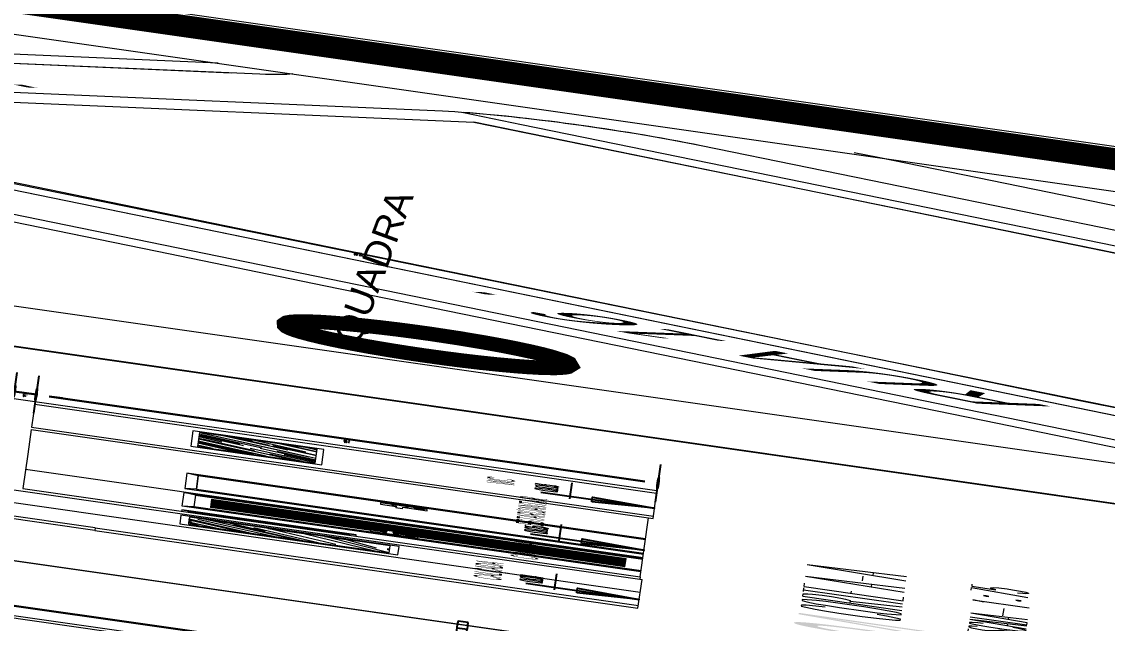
# Model space of a CAD drawing. Header units: millimetres. Extents: x -361192058 to 101130107379, y -14071650034 to 19218552450.
# Drawn here: x -135323.6 to -135031, y 42718.4 to 42880.7 of the extents above; entities that cross this region are included whole.
import ezdxf
from ezdxf.enums import TextEntityAlignment as Align

# ---------------------------------------------------------------- set-up
doc = ezdxf.new("R2010")
doc.units = ezdxf.units.MM
doc.header["$LTSCALE"] = 0.5
doc.linetypes.add('CONTINUO', pattern=[0])
for name, color, linetype in [('02', 2, 'Continuous'), ('Bra-Rua Calçadas', 1, 'Continuous'), ('Calçada', 1, 'Continuous'), ('COTAS', 7, 'Continuous'), ('DIVERSOS', 4, 'Continuous'), ('GR_PENA_FINA', 7, 'Continuous'), ('Lotes', 2, 'Continuous'), ('MOBIL-I', 251, 'Continuous'), ('Nomes de Ruas', 3, 'Continuous'), ('númeraçãoquadras', 4, 'Continuous'), ('PAGPISO', 8, 'Continuous'), ('parede', 2, 'Continuous'), ('PISO', 8, 'Continuous'), ('texto pequeno', 3, 'Continuous'), ('TUBULAÇÃO_ESGOTO', 6, 'Continuous'), ('TXT_0', 7, 'Continuous'), ('Área Verde Alameda etc.', 92, 'Continuous')]:
    doc.layers.add(name, color=color, linetype=linetype)
for name, color, linetype, lineweight in [('E-TXT-G', 3, 'Continuous', 30), ('E-TXT-W', 7, 'Continuous', 15), ('E-TXT-Y', 2, 'Continuous', 40)]:
    doc.layers.add(name, color=color, linetype=linetype, lineweight=lineweight)
doc.styles.add('ARIAL', font='arial.ttf', dxfattribs={"height": 0.25})
doc.styles.add('REG140', font='romans.shx', dxfattribs={"width": 0.8, "height": 0.35})
doc.styles.add('REG80', font='romans.shx', dxfattribs={"width": 0.8, "height": 0.1})
doc.styles.add('SANSSERIF', font='sas_____.pfb', dxfattribs={"height": 1})
doc.styles.add('SANSSERIF2', font='sanssb__.ttf', dxfattribs={"width": 0.8})
doc.styles.get("Standard").update_dxf_attribs({"font": 'txt.shx', "height": 0.12})
doc.styles.add('STYLE1', font='sanss___.ttf')
doc.dimstyles.new('ESCALA50', dxfattribs={"dimtxt": 0.1, "dimasz": 0.06, "dimexe": 0.18, "dimexo": 0.06, "dimgap": 0.1, "dimtad": 1, "dimzin": 4, "dimdsep": 46, "dimtxsty": 'Standard', "dimblk1": 'BOLA', "dimblk2": 'BOLA', "dimsah": 1, "dimcen": -0.06, "dimse1": 1, "dimse2": 1, "dimclrd": 7, "dimclrt": 3, "dimadec": 0, "dimazin": 0, "dimtfac": 1, "dimtix": 1, "dimtmove": 0, "dimatfit": 3, "dimldrblk": 'BOLA', "dimfxl": 0, "dimtolj": 1, "dimtzin": 4, "dimarcsym": 0})

# ---------------------------------------------------------------- blocks, each defined once
blk = doc.blocks.new('Adc_nivelelev')
blk.add_hatch(color=256).paths.add_polyline_path([(8.881784197001252e-16, 8.881784197001252e-16), (0.1306738436728221, 0.2714849805483146), (0, 0.2714849805483146)])
for p, q in [((0, 0.4954876951353437), (0, 0)), ((-0.1375514394167414, 0.3683365093570679), (0.7599715777190035, 0.3683365093570679))]:
    blk.add_line(p, q)
blk.add_lwpolyline([(-0.1306738641778189, 0.2714849805483146), (0.1306738436728221, 0.2714849805483146), (0, 0)], close=True)
at = {"flags": 8}
blk.add_attdef('NIVEL', (0.1105664777116786, 0.4235051468501965), '', height=0.1, dxfattribs=at)
blk = doc.blocks.new('BOLA')
for p, q in [((0, -1.43528948173695), (0, 1.435289481736959)), ((-1.435289481736952, 0), (1.435289481736952, 0))]:
    blk.add_line(p, q)
blk.add_circle((0, 3.552713678800501e-15), 0.452092417603822)
blk = doc.blocks.new('*D939')
at = {"layer": 'Defpoints', "color": 0, "transparency": 16777216}
for p in [(4428.354061093101, 2437.116234753649), (4428.94964323213, 2437.116234753649), (4428.3540610931, 2434.266234753648)]:
    blk.add_point(p, dxfattribs=at)
at = {"layer": 'DIVERSOS', "color": 7, "lineweight": -2, "transparency": 16777216}
blk.add_line((4428.94964323213, 2434.326234753648), (4428.94964323213, 2437.056234753649), dxfattribs=at)
at = {"layer": 'DIVERSOS', "color": 7, "lineweight": -2, "transparency": 16777216, "xscale": 0.06, "yscale": 0.06, "zscale": 0.06}
for p, rotation in [((4428.94964323213, 2437.116234753649), 90), ((4428.94964323213, 2434.266234753648), 270)]:
    blk.add_blockref('BOLA', p, dxfattribs=dict(at, rotation=rotation))
at = {"layer": 'DIVERSOS', "color": 3, "lineweight": 18, "transparency": 16777216, "insert": (4428.789643232129, 2435.691234753649), "char_height": 0.12, "attachment_point": 5, "rotation": 90}
blk.add_mtext('\\A1;2.85', dxfattribs=at)
blk = doc.blocks.new('*D940')
at = {"layer": 'Defpoints', "color": 0, "transparency": 16777216}
for p in [(4428.3540610931, 2437.216234753648), (4428.94964323213, 2437.216234753648), (4428.3540610931, 2437.116234753649)]:
    blk.add_point(p, dxfattribs=at)
at = {"layer": 'DIVERSOS', "color": 7, "lineweight": -2, "transparency": 16777216}
for p, q in [((4428.94964323213, 2437.276234753648), (4428.94964323213, 2437.336234753648)), ((4428.94964323213, 2437.116234753649), (4428.94964323213, 2437.216234753648)), ((4428.94964323213, 2437.056234753649), (4428.94964323213, 2436.996234753649))]:
    blk.add_line(p, q, dxfattribs=at)
at = {"layer": 'DIVERSOS', "color": 7, "lineweight": -2, "transparency": 16777216, "xscale": 0.06, "yscale": 0.06, "zscale": 0.06}
for p, rotation in [((4428.94964323213, 2437.216234753648), 270), ((4428.94964323213, 2437.116234753649), 90)]:
    blk.add_blockref('BOLA', p, dxfattribs=dict(at, rotation=rotation))
at = {"layer": 'DIVERSOS', "color": 3, "lineweight": 18, "transparency": 16777216, "insert": (4428.789643232129, 2437.166234753649), "char_height": 0.12, "attachment_point": 5, "rotation": 90}
blk.add_mtext('\\A1;.10', dxfattribs=at)
blk = doc.blocks.new('*D941')
at = {"layer": 'Defpoints', "color": 0, "transparency": 16777216}
for p in [(4428.3540610931, 2438.016234753648), (4428.94964323213, 2438.016234753648), (4428.3540610931, 2437.216234753648)]:
    blk.add_point(p, dxfattribs=at)
at = {"layer": 'DIVERSOS', "color": 7, "lineweight": -2, "transparency": 16777216}
blk.add_line((4428.94964323213, 2437.276234753648), (4428.94964323213, 2437.956234753648), dxfattribs=at)
at = {"layer": 'DIVERSOS', "color": 7, "lineweight": -2, "transparency": 16777216, "xscale": 0.06, "yscale": 0.06, "zscale": 0.06}
for p, rotation in [((4428.94964323213, 2438.016234753648), 90), ((4428.94964323213, 2437.216234753648), 270)]:
    blk.add_blockref('BOLA', p, dxfattribs=dict(at, rotation=rotation))
at = {"layer": 'DIVERSOS', "color": 3, "lineweight": 18, "transparency": 16777216, "insert": (4428.789643232129, 2437.616234753649), "char_height": 0.12, "attachment_point": 5, "rotation": 90}
blk.add_mtext('\\A1;.80', dxfattribs=at)
blk = doc.blocks.new('IND_DES')
at = {"layer": 'E-TXT-W'}
blk.add_line((0.02691874245280701, -0.2427656959243834), (0.1983660587259664, -0.2427656959243834), dxfattribs=at)
at = {"layer": 'E-TXT-G', "style": 'REG80', "width": 0.8}
for s, p in [('ESCALA', (-0.4462717795387974, -0.2864363435289476)), ('1', (0.2425575839921805, -0.2864363435289476)), (':', (0.3987914186079706, -0.2706450809588361))]:
    blk.add_text(s, height=0.1, dxfattribs=at).set_placement(p)
blk.add_attdef('ESCALA', (0.4897224567261773, -0.2812346871019269), '', height=0.1, dxfattribs=at)
at = {"layer": 'E-TXT-W', "style": 'SANSSERIF2', "width": 0.6}
blk.add_attdef('00', text='', height=0.4, dxfattribs=at).set_placement((-0.7082919628174977, -0.2880972761437874), align=Align.CENTER)
at = {"layer": 'E-TXT-Y', "style": 'REG140', "width": 0.8}
for tag, p in [('PROJETO', (-0.456320197291042, 0.1829284647775342)), ('DESENHO', (-0.4582074107559393, -0.06583962129464105))]:
    blk.add_attdef(tag, p, '', height=0.175, dxfattribs=at)
blk = doc.blocks.new('NUM_quadra')
at = {"color": 6, "const_width": 0.02}
blk.add_lwpolyline([(-0.0133520432061038, 0.1995538096409646), (-0.03396137207856104, 0.197095472313652), (-0.0578817124285985, 0.1914411329007772), (-0.07790545024554181, 0.1842029880920486), (-0.0980839678893761, 0.1742972611462264), (-0.1207629871017981, 0.1594249069193736), (-0.1377379490426744, 0.1450112319564166), (-0.1520556984439002, 0.1299194541657934), (-0.1625180437624446, 0.1165670856272393), (-0.1764344977441241, 0.09418528550563855), (-0.1852438537613963, 0.07539704665055813), (-0.1940684209960429, 0.04834716095183544), (-0.1985176143253418, 0.02430548914494118), (-0.2, 2.449293598294707e-17), (-0.1977479207858246, -0.02992924698156066), (-0.1921041628016216, -0.05564162681201971), (-0.1838936225002688, -0.07863291679524947), (-0.1712831141684111, -0.1032574200760946), (-0.1545538230998021, -0.126937448238237), (-0.1388948904680539, -0.143903472514972), (-0.1218702926523065, -0.1585800484576833), (-0.1045798103362554, -0.1704789232428245), (-0.08309400008057272, -0.1819213762882465), (-0.05305444697320133, -0.1928347107145593), (-0.03024527360995229, -0.1976998316242559), (-3.673940397442059e-17, -0.2), (0.03093315800827364, -0.1975933696651666), (0.06772550614199915, -0.1881841008635162), (0.1069104891608479, -0.1690270608730692), (0.1240420910364873, -0.1568870920480579), (0.1407237443089076, -0.1421155437933556), (0.1613804970022024, -0.118136934052489), (0.1736687274357323, -0.09919260612995974), (0.1869657857282061, -0.0710196801389201), (0.1962420223455323, -0.03858845249210724), (0.2, 0), (0.1989460999390915, 0.02050486086334195), (0.1943382022861565, 0.04725106487884616), (0.1870936531840374, 0.07068214016462095), (0.1741307933804454, 0.09837919900414235), (0.1635485483198982, 0.1151167769808291), (0.147166134549038, 0.1354331157505226), (0.1285083774114599, 0.1532501123493023), (0.1062576314788641, 0.1694382358043837), (0.07819320380287934, 0.1840810225934259), (0.05327206202334694, 0.1927747063485785), (0.02666753040880443, 0.1982141337591634), (1.224646799147353e-17, 0.2)], close=True, dxfattribs=at)
blk.add_circle((0, 0), 0.2)
at = {"color": 3, "insert": (-0.1114319926046001, 0.1285282569724242), "char_height": 0.038, "width": 0.2663, "attachment_point": 1, "style": 'STYLE1'}
blk.add_mtext('\\fArial|b0|i0|c0|p34;QUADRA', dxfattribs=at)
at = {"color": 3, "style": 'STYLE1'}
blk.add_attdef('00', text='', height=0.13, dxfattribs=at).set_placement((-2.886579864025407e-15, -0.1334628551621867), align=Align.CENTER)
blk = doc.blocks.new('ADC_MCOZ_03')
for p, q in [((-0.2944169834700006, -0.6600000000000019), (-0.2944169834700006, -0.6800000000000015)), ((0.2944169834700006, -0.6600000000000001), (0.2944169834700006, -0.6799999999999997))]:
    blk.add_line(p, q)
for points in [[(-0.2625000000000011, -0.05000000000000071), (-0.2524999999999995, 0), (0.2524999999999995, 1.77635683940025e-15), (0.2624999999999993, -0.04999999999999893)], [(-0.2523019609728152, -0.05000000000000071), (-0.2443019609728143, -0.01000000000000156), (0.2443019609728143, -0.009999999999996234), (0.2523019609728134, -0.05000000000000071)]]:
    blk.add_lwpolyline(points)
for points in [[(0.2983578643762694, -0.05000000000000071, -0.4142135623730951), (0.3125, -0.06414213562373128), (0.3125, -0.6600000000000001), (-0.3125, -0.6600000000000019), (-0.3125, -0.06414213562373128, -0.4142135623730961), (-0.2983578643762694, -0.05000000000000071)], [(-0.3125, -0.6800000000000015), (-0.3125, -0.6958578643762721, 0.4142135623730951), (-0.2983578643762694, -0.7100000000000026), (0.2983578643762694, -0.7099999999999991, 0.4142135623730949), (0.3125, -0.6958578643762685), (0.3125, -0.6799999999999997)]]:
    blk.add_lwpolyline(points, format="xyb", close=True)
blk = doc.blocks.new('*D1485')
at = {"layer": 'Defpoints', "color": 0, "transparency": 16777216}
for p in [(4415.721149740468, 2438.626936649851), (4415.721149740471, 2435.626936649851), (4416.438756304155, 2435.626936649851)]:
    blk.add_point(p, dxfattribs=at)
at = {"layer": 'DIVERSOS', "color": 7, "lineweight": -2, "transparency": 16777216}
blk.add_line((4416.438756304155, 2438.566936649851), (4416.438756304155, 2435.686936649851), dxfattribs=at)
at = {"layer": 'DIVERSOS', "color": 7, "lineweight": -2, "transparency": 16777216, "xscale": 0.06, "yscale": 0.06, "zscale": 0.06}
for p, rotation in [((4416.438756304155, 2438.626936649851), 90), ((4416.438756304155, 2435.626936649851), 270)]:
    blk.add_blockref('BOLA', p, dxfattribs=dict(at, rotation=rotation))
at = {"layer": 'DIVERSOS', "color": 3, "lineweight": 18, "transparency": 16777216, "insert": (4416.278756304154, 2437.126936649852), "char_height": 0.12, "attachment_point": 5, "rotation": 90}
blk.add_mtext('\\A1;3.00', dxfattribs=at)
blk = doc.blocks.new('APROVADO QUADRA 21.2 MBVII')
at = {"layer": '02', "lineweight": 18}
h = blk.add_hatch(color=8, dxfattribs=at)
h.paths.add_polyline_path([(4422.864454170649, 2436.348734753649), (4422.841812263041, 2436.348734753649, 1)], flags=17)
edge = h.paths.add_edge_path(flags=17)
edge.add_arc((4422.853133216845, 2436.348734753649), 0.01132095380405568, 180, 360)
h = blk.add_hatch(color=8, dxfattribs=at)
h.paths.add_polyline_path([(4422.841898066968, 2435.428809400391), (4422.864539974576, 2435.428809400391, 1)], flags=17)
edge = h.paths.add_edge_path(flags=17)
edge.add_arc((4422.853219020772, 2435.428809400391), 0.01132095380405568, 360, 540)
at = {"layer": 'PISO', "lineweight": 18}
h = blk.add_hatch(dxfattribs=at)
h.set_pattern_fill('LINE', color=256, scale=0.014, style=0)
h.set_pattern_definition([(0, (2958.769655171637, 1114.001756495837), (0, 0.04445), [])])
h.paths.add_polyline_path([(4423.804061093101, 2434.36123475365), (4424.304061093101, 2434.361234753649), (4424.3040610931, 2436.261234753649), (4423.8040610931, 2436.261234753649), (4423.804061093101, 2435.525114724694), (4423.839236381345, 2435.525114724694), (4423.839236381345, 2435.452605928765), (4423.929902169533, 2435.452605928765), (4423.929902169533, 2435.423459891048), (4423.839236381345, 2435.423459891048), (4423.839236381345, 2435.311234753648), (4423.8040610931, 2435.311234753648)])
at = {"layer": '02', "color": 7, "lineweight": 18}
blk.add_line((4436.596544455815, 2431.483738411965), (4442.853945846852, 2439.708549610313, -12.96344213336095), dxfattribs=at)
at = {"layer": '02', "color": 2, "lineweight": 18}
for p, q in [((4443.376723717463, 2439.301484015241, -12.96344213336095), (4448.481813002963, 2435.326361262883, -12.96344213336095)), ((4448.481813002963, 2435.326361262883, -12.96344213336095), (4439.812535132272, 2423.945437805717)), ((4442.86479172184, 2428.112648141275, -12.96344213336095), (4448.481813002963, 2435.326361262883, -12.96344213336095))]:
    blk.add_line(p, q, dxfattribs=at)
at = {"layer": '02', "color": 8, "lineweight": 18}
for p, q in [((4422.454061093101, 2439.216234753649), (4422.454061093101, 2434.276234753649)), ((4423.103133216845, 2436.388734753649), (4422.603133216845, 2436.388734753649)), ((4422.603133216845, 2436.388734753649), (4422.603133216845, 2435.388734753649)), ((4423.103133216845, 2435.388734753649), (4423.103133216845, 2436.388734753649)), ((4423.063133216845, 2436.348734753649), (4422.643133216845, 2436.348734753649)), ((4422.643133216845, 2436.348734753649), (4422.643133216845, 2435.428734753649)), ((4422.797010067908, 2436.348734753649), (4422.643133216845, 2436.203963476257)), ((4422.643133216845, 2436.116577022748), (4422.895999200328, 2436.348734753649)), ((4422.970591415687, 2436.348734753649), (4422.643133216845, 2436.046371761193)), ((4422.662212095903, 2436.303094350624), (4422.708088596452, 2436.348734753649)), ((4422.708088596452, 2436.348734753649), (4422.797010067908, 2436.348734753649)), ((4422.895999200328, 2436.348734753649), (4422.970591415687, 2436.348734753649)), ((4423.063133216845, 2435.428734753649), (4423.063133216845, 2436.348734753649)), ((4422.643133216845, 2435.95897286656), (4423.009317588842, 2436.309986733205)), ((4422.663785167929, 2435.882820747835), (4423.063133216845, 2436.273944797582)), ((4423.063133216845, 2436.273944797582), (4423.063133216845, 2436.167921540634)), ((4422.643133216845, 2436.203963476257), (4422.643133216845, 2436.116577022748)), ((4422.980716279274, 2436.145004990611), (4422.643133216845, 2435.825504490529)), ((4423.063133216845, 2436.167921540634), (4422.888934676866, 2436.000302279795)), ((4422.643133216845, 2435.753868499741), (4422.986465142497, 2436.053301467145)), ((4422.643133216845, 2436.046371761193), (4422.643133216845, 2435.95897286656)), ((4422.689440542613, 2435.674742952428), (4423.063133216845, 2435.99001347042)), ((4423.063133216845, 2435.99001347042), (4423.063133216845, 2435.825044168948)), ((4422.643133216845, 2435.825504490529), (4422.643133216845, 2435.753868499741)), ((4423.063133216845, 2435.825044168948), (4422.643133216845, 2435.495118007132)), ((4422.643133216845, 2435.428734753649), (4423.063133216845, 2435.729732719585)), ((4423.063133216845, 2435.729732719585), (4423.063133216845, 2435.630751138703)), ((4423.063133216845, 2435.630751138703), (4422.83991203226, 2435.491447875614)), ((4422.643133216845, 2435.495118007132), (4422.643133216845, 2435.428734753649)), ((4422.643133216845, 2435.428734753649), (4423.063133216845, 2435.428734753649)), ((4422.603133216845, 2435.388734753649), (4423.103133216845, 2435.388734753649))]:
    blk.add_line(p, q, dxfattribs=at)
at = {"layer": '02', "lineweight": 18}
for points in [[(4391.22817677926, 2397.274039070637), (4452.42817677926, 2397.274039070637), (4452.42817677926, 2441.824039070637), (4391.22817677926, 2441.824039070637)], [(4419.052307944566, 2441.102229971034), (4405.213729169273, 2441.102229971034), (4405.213729169273, 2407.285365570223), (4419.052307944566, 2407.285365570223)], [(4419.052307944566, 2441.074039070637), (4431.569833033772, 2441.074039070637), (4431.569833033772, 2431.90165978327), (4419.052307944566, 2431.90165978327)], [(4451.67817677926, 2441.074039070637), (4431.594037489088, 2441.074039070637), (4431.594037489088, 2421.20274324017), (4451.67817677926, 2421.20274324017)]]:
    blk.add_lwpolyline(points, close=True, dxfattribs=at)
at = {"layer": '02', "lineweight": 18, "const_width": 0.1}
blk.add_lwpolyline([(4391.97817677926, 2398.024039070637), (4451.67817677926, 2398.024039070637), (4451.67817677926, 2441.074039070637), (4391.97817677926, 2441.074039070637)], close=True, dxfattribs=at)
at = {"layer": '02', "color": 8, "lineweight": 18}
for centre, start, end in [((4422.853133216845, 2436.348734753649), 180, 0), ((4422.853219020772, 2435.428809400391), 0, 180)]:
    blk.add_arc(centre, 0.01132095380405568, start, end, dxfattribs=at)
at = {"layer": 'Bra-Rua Calçadas', "lineweight": 18, "elevation": -12.96344213336095}
blk.add_lwpolyline([(4449.812366602001, 2433.486519446047), (4442.567534592692, 2424.182946125358)], dxfattribs=at)
at = {"layer": 'Calçada', "lineweight": 18}
for p, q in [((4433.92231020282, 2430.479238205891, -12.96344213336095), (4441.465055798601, 2440.16608113312, -12.96344213336095)), ((4433.92231020282, 2430.47923820545, -12.96344213336095), (4441.465055798732, 2440.16608113312, -12.96344213336095)), ((4442.352897413433, 2439.474755436801, -12.96344213336095), (4433.92231020282, 2428.647693453076, -12.96344213336095)), ((4442.352897413564, 2439.474755436801, -12.96344213336095), (4433.92231020282, 2428.647693452635, -12.96344213336095)), ((4441.145368853109, 2424.196422840017, -12.96344213336095), (4449.011709525494, 2434.289812715452, -12.96344213336095)), ((4441.145368853109, 2424.196422840017, -12.96344213336095), (4449.011709525494, 2434.289812715452, -12.96344213336095)), ((4449.899551140064, 2433.598487019919, -12.96344213336095), (4449.812366602001, 2433.48651944588, -12.96344213336095))]:
    blk.add_line(p, q, dxfattribs=at)
at = {"layer": 'Calçada', "lineweight": 18, "elevation": -12.96344213336095}
for points in [[(4433.92231020282, 2430.479238205891), (4441.465055798601, 2440.16608113312, 0.04680619782961809), (4441.606322069979, 2440.387946756906, 0.002658577297471982)], [(4433.92231020282, 2430.47923820545), (4441.465055798732, 2440.16608113312, 0.04680619783102501), (4441.606322070109, 2440.387946756906, 0.002658577296096411)], [(4444.304149038621, 2440.403669590713), (4449.521081997657, 2436.317637733358, 0.09763386383867281), (4449.812608790845, 2436.170672180966, 0.09763386383867281)], [(4441.145368853109, 2424.196422840017), (4449.011709525494, 2434.289812715452, 0.4142135623729706), (4448.864322586232, 2435.474188198931), (4443.537272896715, 2439.622142375538, 0.414213562373235), (4442.352897413433, 2439.474755436801), (4433.92231020282, 2428.647693453076)], [(4441.145368853109, 2424.196422840017), (4449.011709525494, 2434.289812715452, 0.4142135623729706), (4448.864322586232, 2435.474188198931), (4443.537272896715, 2439.622142375538, 0.414213562373235), (4442.352897413564, 2439.474755436801), (4433.92231020282, 2428.647693452635)]]:
    blk.add_lwpolyline(points, format="xyb", dxfattribs=at)
for points in [[(4444.304149038615, 2440.403669590713), (4449.354611694913, 2436.447261301288)], [(4449.812366602001, 2433.486519445881), (4442.567534592667, 2424.182946125358)], [(4449.812366602001, 2433.48651944588), (4442.567534592716, 2424.182946125358)]]:
    blk.add_lwpolyline(points, dxfattribs=at)
at = {"layer": 'COTAS', "lineweight": 18}
for p, q in [((4421.504061093101, 2436.766234753648), (4421.504061093101, 2439.216234753649)), ((4421.654061093101, 2436.766234753648), (4421.654061093101, 2439.216234753649))]:
    blk.add_line(p, q, dxfattribs=at)
at = {"layer": 'DIVERSOS', "lineweight": 18}
for p, q in [((4424.504061093101, 2437.116234753649), (4424.504061093101, 2434.286234753649)), ((4424.7015610931, 2436.388734753649), (4424.7015610931, 2434.286234753649)), ((4425.606561093101, 2436.388734753649), (4424.7015610931, 2436.388734753649)), ((4424.754061093101, 2436.336234753649), (4424.7015610931, 2436.388734753649)), ((4425.554061093101, 2436.336234753649), (4425.606561093101, 2436.388734753649)), ((4425.606561093101, 2434.286234753649), (4425.606561093101, 2436.388734753649)), ((4424.754061093101, 2436.336234753649), (4424.754061093101, 2434.286234753649)), ((4424.754061093101, 2436.336234753649), (4425.554061093101, 2436.336234753649)), ((4425.554061093101, 2436.336234753649), (4424.754061093101, 2436.336234753649)), ((4425.554061093101, 2434.286234753649), (4425.554061093101, 2436.336234753649)), ((4425.428541018172, 2435.427605928765), (4425.328220016668, 2435.427605928765)), ((4425.328220016668, 2435.398459891048), (4425.328220016668, 2435.427605928765)), ((4425.42641009517, 2435.398459891048), (4425.328220016668, 2435.398459891048))]:
    blk.add_line(p, q, dxfattribs=at)
blk.add_lwpolyline([(4425.418885804857, 2435.398459891048), (4425.418885804857, 2435.286234753649), (4425.504864254012, 2435.286234753649), (4425.504864254012, 2435.500114724694), (4425.418885804857, 2435.500114724694), (4425.418885804857, 2435.427605928765)], dxfattribs=at)
blk.add_lwpolyline([(4425.4526008654, 2435.30046135444), (4425.471729208361, 2435.30046135444), (4425.471729208361, 2435.344155742946), (4425.4526008654, 2435.344155742946)], close=True, dxfattribs=at)
blk.add_arc((4425.461244653271, 2435.410563986159), 0.03687757525248931, 199.1609982278268, 152.475872111196, dxfattribs=at)
at = {"layer": 'GR_PENA_FINA', "lineweight": 18}
blk.add_lwpolyline([(4433.92231020282, 2440.170947323786), (4449.812970158591, 2440.175671779167), (4449.811508033303, 2423.971095537731), (4433.92231020282, 2423.941980307306)], close=True, dxfattribs=at)
at = {"layer": 'Lotes', "lineweight": 18}
for p, q in [((4449.805214757789, 2436.512642595518, -12.96344213336095), (4444.832994590039, 2440.403669590713, -12.96344213336095)), ((4442.587140061856, 2439.203226055393, -12.96344213336095), (4440.340331549734, 2436.317740807041, -12.96344213336095))]:
    blk.add_line(p, q, dxfattribs=at)
at = {"layer": 'Lotes', "linetype": 'CONTINUO', "lineweight": 18}
for p, q in [((4438.292678941082, 2436.664283651016, -12.96344213336095), (4438.897588925493, 2437.441145063823, -12.96344213336095)), ((4437.687768957196, 2435.887422237948, -12.96344213336095), (4438.292678941082, 2436.664283651016, -12.96344213336095)), ((4440.340331549734, 2436.317740807041, -12.96344213336095), (4439.735421565454, 2435.540879394235, -12.96344213336095)), ((4437.082858972653, 2435.110560825404, -12.96344213336095), (4437.687768957196, 2435.887422237948, -12.96344213336095)), ((4439.735421565454, 2435.540879394235, -12.96344213336095), (4439.130511581176, 2434.764017981691, -12.96344213336095)), ((4436.477948988637, 2434.333699412074, -12.96344213336095), (4437.082858972653, 2435.110560825404, -12.96344213336095)), ((4439.130511581176, 2434.764017981691, -12.96344213336095), (4438.525601597157, 2433.987156568623, -12.96344213336095)), ((4435.873039004553, 2433.556837999005, -12.96344213336095), (4436.477948988637, 2434.333699412074, -12.96344213336095)), ((4438.525601597157, 2433.987156568623, -12.96344213336095), (4437.920691612878, 2433.210295156078, -12.96344213336095)), ((4435.268129020536, 2432.779976585937, -12.96344213336095), (4435.873039004553, 2433.556837999005, -12.96344213336095)), ((4437.920691612878, 2433.210295156078, -12.96344213336095), (4437.315781628926, 2432.433433742224, -12.96344213336095)), ((4434.663219036256, 2432.003115173131, -12.96344213336095), (4435.268129020536, 2432.779976585937, -12.96344213336095)), ((4437.315781628926, 2432.433433742224, -12.96344213336095), (4436.710871644711, 2431.656572329156, -12.96344213336095))]:
    blk.add_line(p, q, dxfattribs=at)
at = {"layer": 'PAGPISO', "lineweight": 18}
for p, q in [((4427.259061093101, 2436.289113102902), (4427.328682743848, 2436.358734753649)), ((4427.259061093101, 2436.10052772436), (4427.51726812239, 2436.358734753649)), ((4427.259061093101, 2436.296656518045), (4427.321139328706, 2436.358734753649)), ((4427.259061093101, 2436.170304314421), (4427.447491532329, 2436.358734753649)), ((4427.259061093101, 2436.043952110798), (4427.573843735952, 2436.358734753649)), ((4427.260354003296, 2436.130108441336), (4427.488980315609, 2436.358734753649)), ((4427.261296930188, 2435.919835744261), (4427.700195939576, 2436.358734753649)), ((4427.70715122527, 2436.171447099443), (4427.894438879475, 2436.358734753649)), ((4427.70715122527, 2436.326087109849), (4427.739798869071, 2436.358734753649)), ((4427.707151225269, 2435.986633428472), (4428.079252550447, 2436.358734753649)), ((4427.70715122527, 2436.075268556387), (4427.982636003113, 2436.35075333423)), ((4427.720502326939, 2436.252688937389), (4427.826548143199, 2436.358734753649)), ((4427.764819890896, 2436.170654297722), (4427.952900346822, 2436.358734753649)), ((4427.480055969298, 2436.098991853877), (4427.70715122527, 2436.326087109849)), ((4427.70715122527, 2435.982861720901), (4428.046755031817, 2436.322465527448)), ((4427.259061093101, 2435.911942345817), (4427.613008661169, 2436.265889913886)), ((4427.796879405248, 2435.950009404828), (4428.099061093101, 2436.25219109268)), ((4427.919459901302, 2436.036758678958), (4428.099061093101, 2436.216359870757)), ((4427.688442812587, 2436.152738686761), (4427.70715122527, 2436.171447099443)), ((4428.027896493963, 2436.115021611052), (4428.099061093101, 2436.18618621019)), ((4427.286548143199, 2435.818734753649), (4427.588492561958, 2436.120679172408)), ((4427.841196969205, 2435.867974765162), (4428.099061093101, 2436.125838889057)), ((4427.412900346823, 2435.818734753649), (4427.670527201624, 2436.076361608451)), ((4427.6997579353, 2436.067875266418), (4427.70715122527, 2436.075268556387)), ((4427.259061093101, 2435.877996977679), (4427.409336452344, 2436.028272336923)), ((4427.450617422532, 2435.818734753649), (4427.629038418346, 2435.997155749464)), ((4427.73160963656, 2435.818734753649), (4427.933603804692, 2436.020728921781)), ((4427.918309161317, 2435.818734753649), (4428.099061093101, 2435.999486685434)), ((4427.920195015103, 2435.818734753649), (4428.099061093101, 2435.997600831648)), ((4427.354438879475, 2435.818734753649), (4427.499857434044, 2435.964153308218)), ((4427.539252550447, 2435.818734753649), (4427.707151225269, 2435.986633428472)), ((4427.575291585462, 2435.851002081093), (4427.70715122527, 2435.982861720901)), ((4427.70715122527, 2435.824450002925), (4427.848740384348, 2435.966039162004)), ((4427.952254529455, 2435.818734753649), (4428.06844235035, 2435.934922574545)), ((4428.04466136494, 2435.818734753649), (4428.099061093101, 2435.87313448181)), ((4427.701435975993, 2435.818734753649), (4427.70715122527, 2435.824450002925))]:
    blk.add_line(p, q, dxfattribs=at)
at = {"layer": 'parede', "lineweight": 18}
for p, q in [((4423.2040610931, 2439.266234753648), (4423.204061093101, 2434.276234753649)), ((4428.504061093101, 2434.266234753648), (4428.504061093101, 2439.266234753648)), ((4415.871149740468, 2438.776936649851), (4415.871149740468, 2413.776936649851)), ((4415.721149740468, 2438.626936649851), (4415.721149740468, 2435.626936649851)), ((4425.404061093131, 2437.116234753649), (4423.3540610931, 2437.116234753649)), ((4423.3540610931, 2437.116234753649), (4423.3540610931, 2434.286234753649)), ((4426.8540610931, 2437.116234753649), (4425.404061093131, 2437.116234753649)), ((4426.8540610931, 2437.116234753649), (4426.8540610931, 2434.266234753649)), ((4428.3540610931, 2437.116234753649), (4427.004061093101, 2437.116234753649)), ((4427.0040610931, 2437.116234753649), (4427.004061093101, 2434.266234753649)), ((4428.3540610931, 2434.266234753648), (4428.3540610931, 2437.116234753649)), ((4421.504061093101, 2436.766234753648), (4421.504061093101, 2434.276234753649)), ((4421.654061093101, 2436.766234753648), (4421.504061093101, 2436.766234753648)), ((4421.654061093101, 2436.766234753648), (4421.654061093101, 2434.276234753649)), ((4421.504061093101, 2434.276234753649), (4423.204061093101, 2434.276234753649)), ((4423.3540610931, 2434.286234753649), (4423.204061093101, 2434.286234753649)), ((4423.3540610931, 2434.286234753649), (4426.8540610931, 2434.286234753649)), ((4426.8540610931, 2434.266234753649), (4428.504061093101, 2434.266234753648))]:
    blk.add_line(p, q, dxfattribs=at)
at = {"layer": 'PISO', "lineweight": 18}
for p, q in [((4423.4290610931, 2436.388734753649), (4423.3540610931, 2436.388734753649)), ((4423.4290610931, 2436.388734753649), (4423.4290610931, 2435.588734753649)), ((4423.6515610931, 2434.286234753649), (4423.6515610931, 2436.388734753649)), ((4423.651561093101, 2436.388734753649), (4424.4565610931, 2436.388734753649)), ((4423.704061093101, 2436.336234753649), (4423.6515610931, 2436.388734753649)), ((4424.404061093101, 2436.336234753649), (4424.4565610931, 2436.388734753649)), ((4424.4565610931, 2436.388734753649), (4424.4565610931, 2434.286234753649)), ((4423.354073721789, 2436.345980557257), (4423.366827918181, 2436.358734753649)), ((4423.354082631819, 2436.31581580672), (4423.397001578748, 2436.358734753649)), ((4423.354092098727, 2436.283765759276), (4423.3990610931, 2436.328734753649)), ((4423.704061093101, 2434.286234753649), (4423.704061093101, 2436.336234753649)), ((4424.404061093101, 2436.336234753649), (4423.704061093101, 2436.336234753649)), ((4424.404061093101, 2436.336234753649), (4424.404061093101, 2434.286234753649)), ((4423.354111032543, 2436.219665664388), (4423.3990610931, 2436.264615724945)), ((4423.8040610931, 2435.525114724694), (4423.8040610931, 2436.261234753649)), ((4424.3040610931, 2436.261234753649), (4423.8040610931, 2436.261234753649)), ((4424.3040610931, 2436.261234753649), (4424.304061093101, 2434.361234753649)), ((4423.354147786421, 2436.095236068427), (4423.3990610931, 2436.140149375107)), ((4423.354148343298, 2436.093350771519), (4423.3990610931, 2436.138263521322)), ((4423.354156696452, 2436.065071317892), (4423.382585393099, 2436.093500014539)), ((4423.354185654053, 2435.967035878651), (4423.3990610931, 2436.011911317698)), ((4423.354203474115, 2435.906706377579), (4423.3990610931, 2435.951563996564)), ((4423.354222964807, 2435.840720985782), (4423.3990610931, 2435.885559114075)), ((4423.354230761085, 2435.814326829063), (4423.3990610931, 2435.859157161078)), ((4423.354259161809, 2435.71817668673), (4423.3990610931, 2435.762978618022)), ((4423.354260275563, 2435.714406092914), (4423.3990610931, 2435.759206910452)), ((4423.3990610931, 2435.618734753649), (4423.354288534859, 2435.618734753649)), ((4423.384941139921, 2435.618734753649), (4423.3990610931, 2435.632854706828)), ((4423.354297586317, 2435.588091200045), (4423.354941139922, 2435.588734753649)), ((4423.829581168029, 2435.452605928765), (4423.929902169533, 2435.452605928765)), ((4423.929902169533, 2435.423459891048), (4423.929902169533, 2435.452605928765)), ((4423.831712091031, 2435.423459891048), (4423.929902169533, 2435.423459891048)), ((4423.8040610931, 2434.36123475365), (4423.8040610931, 2435.311234753648)), ((4423.8040610931, 2434.361234753649), (4424.304061093101, 2434.361234753649))]:
    blk.add_line(p, q, dxfattribs=at)
for points in [[(4423.354297396226, 2435.588734753649), (4423.4290610931, 2435.588734753649), (4423.4290610931, 2436.388734753649), (4423.3540610931, 2436.388734753649)], [(4423.354069954467, 2436.358734753649), (4423.3990610931, 2436.358734753649), (4423.3990610931, 2435.618734753649), (4423.354288534858, 2435.618734753649)], [(4423.839236381345, 2435.423459891048), (4423.839236381345, 2435.311234753648), (4423.753257932189, 2435.311234753648), (4423.753257932189, 2435.525114724694), (4423.839236381345, 2435.525114724694), (4423.839236381345, 2435.452605928765)]]:
    blk.add_lwpolyline(points, dxfattribs=at)
blk.add_lwpolyline([(4423.805521320801, 2435.325461354441), (4423.78639297784, 2435.325461354441), (4423.78639297784, 2435.369155742946), (4423.805521320801, 2435.369155742946)], close=True, dxfattribs=at)
blk.add_arc((4423.79687753293, 2435.435563986158), 0.03687757525248931, 27.52412788878093, 340.8390017721732, dxfattribs=at)
at = {"layer": 'TUBULAÇÃO_ESGOTO', "lineweight": 18}
for points in [[(4427.2290610931, 2435.788734753649), (4428.129061093101, 2435.788734753649), (4428.129061093101, 2436.38873475365), (4427.2290610931, 2436.38873475365)], [(4427.259061093101, 2435.818734753649), (4428.099061093101, 2435.818734753649), (4428.099061093101, 2436.358734753649), (4427.259061093101, 2436.358734753649)]]:
    blk.add_lwpolyline(points, close=True, dxfattribs=at)
at = {"layer": 'Área Verde Alameda etc.', "lineweight": 18, "elevation": -12.96344213336095}
blk.add_lwpolyline([(4441.134649010832, 2424.179951299865), (4449.011709525363, 2434.289812715452, 0.3659773819232131), (4448.968050762491, 2435.378459004494), (4448.759263508027, 2435.110321981793), (4440.237755541913, 2424.176956474489)], format="xyb", dxfattribs=at)
blk.add_lwpolyline([(4449.812366602001, 2433.486519446047), (4442.567534592692, 2424.182946125358)], dxfattribs=at)
at = {"lineweight": 18}
ref = blk.add_blockref('IND_DES', (4424.027442703469, 2433.261059820387), dxfattribs=dict(at, xscale=2.591993519999988, yscale=2.591993519999988, zscale=2.591993519999988))
ref.add_attrib('00', '04', dxfattribs={"layer": 'E-TXT-W', "height": 1.036797408, "style": 'SANSSERIF', "width": 0.6}).set_placement((4422.191554525578, 2432.514313547492), align=Align.CENTER)
ref.add_attrib('DESENHO', 'CORTE A-A', (4422.839772063973, 2433.090403948632), dxfattribs={"layer": 'E-TXT-Y', "height": 0.4535988659999999, "style": 'REG140', "width": 0.7999999999999999})
ref.add_attrib('ESCALA', '75', (4425.296800137901, 2432.532101333819), dxfattribs={"layer": 'E-TXT-G', "height": 0.2591993520000001, "style": 'REG80', "width": 0.8})
at = {"layer": 'MOBIL-I', "lineweight": 18, "rotation": 90}
blk.add_blockref('ADC_MCOZ_03', (4410.016282499635, 2435.053134812144), dxfattribs=at)
at = {"layer": 'númeraçãoquadras', "linetype": 'ByBlock', "lineweight": 18, "extrusion": (0.08441109911141861, -0.001452856403118582, 0.9964299551674841)}
ref = blk.add_blockref('NUM_quadra', (2511.354610341845, -4378.568604451993, 350.7506159289925), dxfattribs=dict(at, xscale=3.288998456163477, yscale=3.288998456163477, zscale=3.288998431060372, rotation=270.0385460285928))
ref.add_attrib('00', '20', dxfattribs={"layer": '0', "color": 3, "extrusion": (0.08441109911141861, -0.001452856403118582, 0.9964299551674841), "height": 0.4275697960377666, "rotation": 270.0385460325045, "style": 'STYLE1'}).set_placement((2510.915651555769, -4378.568899763905, 350.7506159289964), align=Align.CENTER)
at = {"layer": 'TXT_0', "lineweight": 18}
ref = blk.add_blockref('Adc_nivelelev', (4422.01868544617, 2434.276234753649), dxfattribs=dict(at, xscale=1.049999999999727, yscale=1.049999999999727, zscale=1.049999999999727))
ref.add_attrib('NIVEL', '0.04', (4422.134780247767, 2434.720915157841), dxfattribs={"height": 0.1049999999999727, "flags": 8})
ref = blk.add_blockref('Adc_nivelelev', (4424.941639303003, 2434.286234753649), dxfattribs=dict(at, xscale=1.049999999999727, yscale=1.049999999999727, zscale=1.049999999999727))
ref.add_attrib('NIVEL', '0.05', (4425.057734104601, 2434.730915157842), dxfattribs={"height": 0.1049999999999727, "flags": 8})
ref = blk.add_blockref('Adc_nivelelev', (4427.462839613086, 2434.266234753648), dxfattribs=dict(at, xscale=1.049999999999727, yscale=1.049999999999727, zscale=1.049999999999727))
ref.add_attrib('NIVEL', '0.03', (4427.578934414683, 2434.710915157841), dxfattribs={"height": 0.1049999999999727, "flags": 8})
at = {"color": 0, "lineweight": 13, "flags": 8}
for p in [(4700.724657799739, 2280.112525715252), (4699.57378630139, 2277.896413499706), (4702.354563138892, 2276.195041239209), (4703.672243349308, 2274.084986290777), (4699.84447394329, 2272.219426909525), (4703.048818763617, 2270.137026470893), (4703.087746051807, 2267.980265113006), (4700.652340375649, 2261.521648881858), (4700.700742594171, 2257.15925950577)]:
    blk.add_attdef('NIVEL', p, '', height=0.07500000000000001, dxfattribs=at)
for rotation, width, p in [(90, 0.7999999999988884, (4700.820527907887, 2275.752076380495)), (270, 0.5999999999989389, (4703.843667029373, 2274.902076380496)), (90, 0.7999999999988884, (4701.5574890138, 2268.502076380494)), (180, 0.5999999999989389, (4651.181659436375, 2236.193129894172))]:
    blk.add_attdef('$PORTA', text='', height=0.09000000000014552, rotation=rotation, dxfattribs=dict(at, width=width)).set_placement(p, align=Align.MIDDLE)
for p in [(4654.175996555586, 2240.463010622155), (4648.499009965404, 2240.192322980255), (4637.801231937738, 2239.384456547896), (4633.43884256165, 2239.336054329374), (4656.392108771131, 2239.312139123806), (4652.474624295089, 2237.682233784653), (4646.416609526773, 2236.987978159928), (4644.259848168886, 2236.949050871738), (4650.364569346656, 2236.364553574237)]:
    blk.add_attdef('NIVEL', p, '', height=0.07500000000000001, rotation=270, dxfattribs=at)
at = {"color": 0, "lineweight": 13, "width": 0.7999999999988884, "flags": 8}
for p in [(4652.031659436374, 2239.216269015658), (4644.781659436374, 2238.479307909745)]:
    blk.add_attdef('$PORTA', text='', height=0.09000000000014552, dxfattribs=at).set_placement(p, align=Align.MIDDLE)
at = {"layer": '02', "color": 3, "lineweight": 18, "insert": (4439.811865680651, 2435.757865515934), "char_height": 0.12, "attachment_point": 5, "rotation": 52.09357717579894}
blk.add_mtext('\\A1;72.00', dxfattribs=at)
at = {"layer": 'Nomes de Ruas', "lineweight": 18, "extrusion": (-0.05499768570177415, 0.06695013732131934, 0.9962393957679577), "style": 'ARIAL'}
blk.add_text('RUA 29  .', height=0.562626419420372, rotation=102.9674616402203, dxfattribs=at).set_placement((-4983.217729947428, 933.4023549046982, -94.19074280909052), align=Align.MIDDLE_CENTER)
at = {"layer": 'Nomes de Ruas', "lineweight": 18, "extrusion": (-0.06582025349577467, -0.05634501352956277, 0.9962393957679577), "style": 'ARIAL'}
blk.add_text('RUA 16  .', height=0.562626419420372, rotation=102.9674616402125, dxfattribs=at).set_placement((1036.711970489521, 4933.920545892266, -442.1173677001569), align=Align.MIDDLE_CENTER)
at = {"layer": 'texto pequeno', "lineweight": 18, "style": 'SANSSERIF'}
for s, p in [('CALÇADA', (4421.945394963473, 2434.908796185247)), ('WC', (4427.592975439648, 2434.911155350063)), ('COZINHA', (4423.452210177412, 2434.755572861814)), ('ESTAR/JANTAR', (4425.44345172978, 2434.753106781955))]:
    blk.add_text(s, height=0.1259999999999672, dxfattribs=at).set_placement(p)
at = {"layer": 'DIVERSOS', "lineweight": 18}
for base, p1, p2, picture, middle in [((4416.438756304155, 2435.626936649851), (4415.721149740468, 2438.626936649851), (4415.721149740471, 2435.626936649851), '*D1485', (4416.278756304154, 2437.126936649852)), ((4428.94964323213, 2438.016234753648), (4428.3540610931, 2437.216234753648), (4428.3540610931, 2438.016234753648), '*D941', (4428.789643232129, 2437.616234753649)), ((4428.94964323213, 2437.216234753648), (4428.3540610931, 2437.116234753649), (4428.3540610931, 2437.216234753648), '*D940', (4428.789643232129, 2437.166234753649)), ((4428.94964323213, 2437.116234753649), (4428.3540610931, 2434.266234753648), (4428.354061093101, 2437.116234753649), '*D939', (4428.789643232129, 2435.691234753649))]:
    dim = blk.add_linear_dim(base=base, p1=p1, p2=p2, angle=90, dimstyle='ESCALA50', dxfattribs=at)
    dim.commit()
    dim.dimension.update_dxf_attribs({"geometry": picture, "text_midpoint": middle})

msp = doc.modelspace()

# ---------------------------------------------------------------- block references
at = {"layer": '02', "color": 0, "lineweight": 30, "xscale": -4.574818403918471, "yscale": -59.40450511825884, "zscale": 4.574818403918471, "rotation": 261.8606972171988}
msp.add_blockref('APROVADO QUADRA 21.2 MBVII', (5129.041144779691, 2225.201435725194), dxfattribs=at)

doc.saveas('drawing.dxf')
